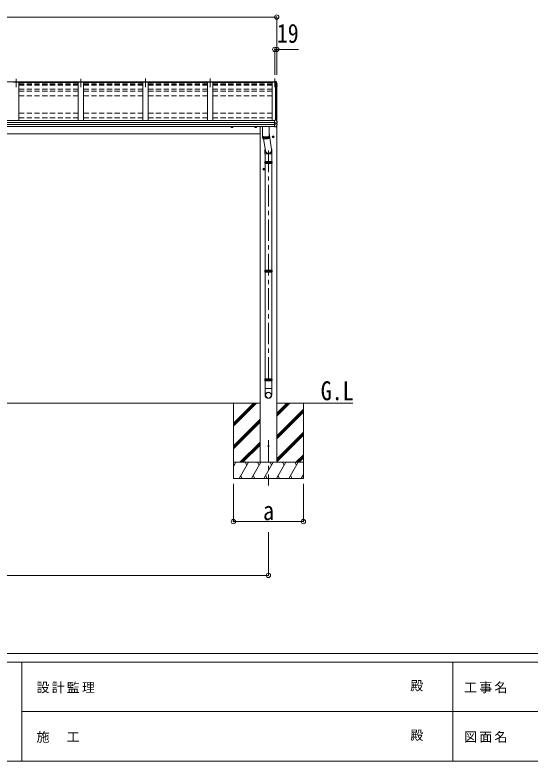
# Model space of a CAD drawing. Units: millimetres at full size, sheet at 1:40; details may follow other scales. Extents: x -11243 to 11243, y -7760 to 7760.
# Drawn here: x -4664 to 119, y -7760 to -830 of the extents above; entities that cross this region are included whole.
import ezdxf
from ezdxf.enums import TextEntityAlignment as Align

# ---------------------------------------------------------------- set-up
doc = ezdxf.new("R2010")
doc.units = ezdxf.units.MM
doc.header["$LTSCALE"] = 40
doc.header["$PDMODE"] = 32
doc.header["$PDSIZE"] = 40
doc.linetypes.add('CHAIN1', pattern=[8, 5, -1, 1, -1])
doc.linetypes.add('DASHED1', pattern=[1.8, 1.2, -0.6])
for name, color, linetype, lineweight in [('0-0_0', 7, 'Continuous', 9), ('0-1_本体', 5, 'CHAIN1', 9), ('0-3_ELV2', 4, 'Continuous', 9), ('0-6_OTH_LINE', 6, 'Continuous', 9), ('0-7_SHAPE', 4, 'Continuous', 9), ('0-9_OUTLINE', 7, 'Continuous', 9), ('F-0_240', 7, 'Continuous', 9)]:
    doc.layers.add(name, color=color, linetype=linetype, lineweight=lineweight)
doc.styles.add('ＭＳ ゴシック', font='')
doc.styles.get('ＭＳ ゴシック').set_extended_font_data('MS Gothic')

msp = doc.modelspace()

# ---------------------------------------------------------------- linework, layer by layer
at = {"layer": '0-0_0'}
for p, q in [((-2387.04, -4435.17), (-7516.04, -4435.17)), ((-2635.04, -4435.17), (-2635.04, -5135.17)), ((-2635.04, -4621.15), (-2449.06, -4435.17)), ((-2635.04, -4635.3), (-2434.92, -4435.17)), ((-2635.04, -4649.44), (-2420.78, -4435.17)), ((-2635.04, -4437.31), (-2632.91, -4435.17)), ((-1525.42, -4435.17), (-2233.04, -4435.17)), ((-2233.04, -4555.81), (-2112.41, -4435.17)), ((-2233.04, -4541.66), (-2126.55, -4435.17)), ((-2233.04, -4527.52), (-2140.69, -4435.17)), ((-2233.04, -4739.65), (-1985.04, -4491.65)), ((-1985.04, -4435.17), (-1985.04, -5135.17)), ((-2233.04, -4753.79), (-1985.04, -4505.8)), ((-2233.04, -4767.94), (-1985.04, -4519.94)), ((-2635.04, -4833.28), (-2387.04, -4585.29)), ((-2635.04, -4847.43), (-2387.04, -4599.43)), ((-2635.04, -4861.57), (-2387.04, -4613.57)), ((-2233.04, -4951.78), (-1985.04, -4703.79)), ((-2233.04, -4965.93), (-1985.04, -4717.93)), ((-2233.04, -4980.07), (-1985.04, -4732.07)), ((-2574.8, -4985.17), (-2387.04, -4797.42)), ((-2560.66, -4985.17), (-2387.04, -4811.56)), ((-2546.52, -4985.17), (-2387.04, -4825.7)), ((-2054.3, -4985.17), (-1985.04, -4915.92)), ((-1985.04, -4985.17), (-2635.04, -4985.17)), ((-2635.04, -5025.27), (-2611.89, -4985.17)), ((-2583.03, -5135.17), (-2496.42, -4985.17)), ((-2511.42, -5011.16), (-2526.43, -4985.17)), ((-2467.56, -5135.17), (-2380.95, -4985.17)), ((-2395.95, -5011.16), (-2410.95, -4985.17)), ((-2352.09, -5135.17), (-2265.48, -4985.17)), ((-2280.48, -5011.16), (-2295.48, -4985.17)), ((-2236.62, -5135.17), (-2150.01, -4985.17)), ((-2165.01, -5011.16), (-2180.01, -4985.17)), ((-2121.14, -5135.17), (-2034.54, -4985.17)), ((-2064.54, -4985.17), (-2049.54, -5011.16)), ((-2040.16, -4985.17), (-1985.04, -4930.06)), ((-2026.02, -4985.17), (-1985.04, -4944.2)), ((-2626.89, -5011.16), (-2635.04, -4997.04)), ((-2568.03, -5109.2), (-2553.03, -5135.17)), ((-2452.56, -5109.19), (-2437.56, -5135.17)), ((-2337.09, -5109.19), (-2322.09, -5135.17)), ((-2221.62, -5109.2), (-2206.62, -5135.17)), ((-2106.15, -5109.2), (-2091.15, -5135.17)), ((-2005.67, -5135.17), (-1985.04, -5099.44)), ((-1990.68, -5109.2), (-1985.04, -5118.95)), ((-2635.04, -5135.17), (-1985.04, -5135.17))]:
    msp.add_line(p, q, dxfattribs=at)
at = {"layer": '0-0_0', "linetype": 'DASHED1'}
msp.add_line((-2233.04, -4985.17), (-2387.04, -4985.17), dxfattribs=at)
at = {"layer": '0-1_本体'}
for p, q in [((-4651.54, -1422.19), (-4651.54, -1501.45)), ((-4051.54, -1422.19), (-4051.54, -1501.45)), ((-3451.54, -1421.8), (-3451.54, -1501.05)), ((-2851.54, -1421.8), (-2851.54, -1501.05)), ((-2251.54, -1421.8), (-2251.54, -1501.05)), ((-2310.04, -2089.27), (-2310.04, -4233.89)), ((-2310.04, -4779.23), (-2310.04, -5200.31))]:
    msp.add_line(p, q, dxfattribs=at)
at = {"layer": '0-3_ELV2'}
for p, q in [((-4626.54, -1453.35), (-4676.54, -1453.35)), ((-4626.54, -1453.35), (-4626.54, -1809.61)), ((-4026.54, -1453.35), (-4076.54, -1453.35)), ((-4076.54, -1453.35), (-4076.54, -1809.61)), ((-4026.54, -1453.35), (-4026.54, -1809.61)), ((-3426.54, -1453.35), (-3476.54, -1453.35)), ((-3476.54, -1453.35), (-3476.54, -1809.61)), ((-3426.54, -1453.35), (-3426.54, -1809.61)), ((-2826.54, -1453.35), (-2876.54, -1453.35)), ((-2876.54, -1453.35), (-2876.54, -1809.61)), ((-2826.54, -1453.35), (-2826.54, -1809.61)), ((-2239.66, -1453.35), (-2276.54, -1453.35)), ((-2276.54, -1453.35), (-2276.54, -1809.61)), ((-2254.54, -1447.21), (-2240.38, -1447.99)), ((-2254.54, -1450.07), (-2254.54, -1447.22)), ((-2251.54, -1450.07), (-2254.54, -1450.07)), ((-2251.54, -1450.07), (-2251.54, -1453.3)), ((-2251.54, -1453.35), (-2251.54, -1450.08)), ((-2251.54, -1452.32), (-2240.71, -1452.92)), ((-2240.71, -1453.3), (-2251.54, -1453.3)), ((-2245.24, -1807.04), (-2245.24, -1453.35)), ((-2240.71, -1452.92), (-2240.34, -1450.44)), ((-2240.71, -1452.92), (-2240.71, -1453.35)), ((-2240.56, -1453.13), (-2240.34, -1451.65)), ((-2239.37, -1453.2), (-2240.56, -1453.13)), ((-2232.54, -1471.91), (-2239.66, -1453.35)), ((-2239.54, -1453.67), (-2239.54, -1801.67)), ((-4626.54, -1458.75), (-4076.54, -1458.75)), ((-4026.54, -1458.75), (-3476.54, -1458.75)), ((-3426.54, -1458.75), (-2876.54, -1458.75)), ((-2826.54, -1458.75), (-2276.54, -1458.75)), ((-2232.54, -1471.91), (-2232.54, -1816.19)), ((-2232.54, -1472.94), (-2231.97, -1472.83)), ((-2232.54, -1473.29), (-2231.97, -1473.18)), ((-2231.12, -1474.54), (-2232.54, -1474.81)), ((-2232.54, -1486.59), (-2231.4, -1486.74)), ((-2232.54, -1490.61), (-2230.72, -1490.96)), ((-2231.69, -1492.3), (-2232.54, -1492.13)), ((-2230.07, -1469.24), (-2230.07, -1473.26)), ((-2229.71, -1487.86), (-2229.7, -1487.92)), ((-2229.67, -1488.19), (-2229.67, -1492.24)), ((-7648.54, -1809.61), (-2254.54, -1809.61)), ((-7648.54, -1829.14), (-2254.54, -1829.14)), ((-7648.54, -1830.04), (-2254.54, -1830.04)), ((-7648.54, -1847.28), (-2254.54, -1847.28)), ((-7648.54, -1849.25), (-2254.54, -1849.25)), ((-7648.54, -1867.27), (-2254.54, -1867.27)), ((-2387.04, -1867.27), (-2387.04, -4985.17)), ((-2254.54, -1870.06), (-2254.54, -1806.58)), ((-2254.54, -1831.9), (-2239.75, -1831.99)), ((-2254.54, -1845.76), (-2239.75, -1845.55)), ((-2254.54, -1870.06), (-2242.95, -1869.43)), ((-2242.16, -1868.97), (-2242.18, -1868.99)), ((-2238.09, -1831.9), (-2231.72, -1831.11)), ((-2237.54, -1831.83), (-2237.54, -1845.63)), ((-2237.54, -1839.62), (-2230.31, -1841.02)), ((-2233.04, -1854.68), (-2233.04, -4985.17)), ((-2232.54, -1831.21), (-2232.54, -1840.59)), ((-2230.84, -1830.97), (-2230.77, -1830.95)), ((-2230.84, -1830.97), (-2230.84, -1830.97)), ((-2229.97, -1829.97), (-2229.97, -1823.47)), ((-2229.5, -1848.53), (-2229.5, -1842)), ((-7516.04, -1935.17), (-2387.04, -1935.17))]:
    msp.add_line(p, q, dxfattribs=at)
at = {"layer": '0-3_ELV2', "linetype": 'DASHED1'}
for p, q in [((-4626.54, -1468.87), (-4076.54, -1468.87)), ((-4626.54, -1473.72), (-4076.54, -1473.72)), ((-4626.54, -1475.25), (-4076.54, -1475.25)), ((-4626.54, -1477.22), (-4076.54, -1477.22)), ((-4626.54, -1480.99), (-4076.54, -1480.99)), ((-4626.54, -1518.29), (-4076.54, -1518.29)), ((-4026.54, -1468.87), (-3476.54, -1468.87)), ((-4026.54, -1473.72), (-3476.54, -1473.72)), ((-4026.54, -1475.25), (-3476.54, -1475.25)), ((-4026.54, -1477.22), (-3476.54, -1477.22)), ((-4026.54, -1480.99), (-3476.54, -1480.99)), ((-4026.54, -1518.29), (-3476.54, -1518.29)), ((-3426.54, -1468.87), (-2876.54, -1468.87)), ((-3426.54, -1473.72), (-2876.54, -1473.72)), ((-3426.54, -1475.25), (-2876.54, -1475.25)), ((-3426.54, -1477.22), (-2876.54, -1477.22)), ((-3426.54, -1480.99), (-2876.54, -1480.99)), ((-3426.54, -1518.29), (-2876.54, -1518.29)), ((-2826.54, -1468.87), (-2276.54, -1468.87)), ((-2826.54, -1473.72), (-2276.54, -1473.72)), ((-2826.54, -1475.25), (-2276.54, -1475.25)), ((-2826.54, -1477.22), (-2276.54, -1477.22)), ((-2826.54, -1480.99), (-2276.54, -1480.99)), ((-2826.54, -1518.29), (-2276.54, -1518.29)), ((-4626.54, -1539.45), (-4076.54, -1539.45)), ((-4626.54, -1581.96), (-4076.54, -1581.96)), ((-4026.54, -1539.45), (-3476.54, -1539.45)), ((-4026.54, -1581.96), (-3476.54, -1581.96)), ((-3426.54, -1539.45), (-2876.54, -1539.45)), ((-3426.54, -1581.96), (-2876.54, -1581.96)), ((-2826.54, -1539.45), (-2276.54, -1539.45)), ((-2826.54, -1581.96), (-2276.54, -1581.96)), ((-4626.54, -1742.24), (-4076.54, -1742.24)), ((-4626.54, -1784.75), (-4076.54, -1784.75)), ((-4026.54, -1742.24), (-3476.54, -1742.24)), ((-4026.54, -1784.75), (-3476.54, -1784.75)), ((-3426.54, -1742.24), (-2876.54, -1742.24)), ((-3426.54, -1784.75), (-2876.54, -1784.75)), ((-2826.54, -1742.24), (-2276.54, -1742.24)), ((-2826.54, -1784.75), (-2276.54, -1784.75))]:
    msp.add_line(p, q, dxfattribs=at)
at = {"layer": '0-3_ELV2'}
for points in [[(-7651.54, -1453.35), (-7651.54, -1450.08), (-2251.54, -1450.08)], [(-2254.54, -1449.65), (-2240.34, -1450.44), (-2240.34, -1451.65), (-2239.22, -1451.71)], [(-2240.65, -1453.35), (-2240.56, -1452.79), (-2240.56, -1453.13)], [(-2237.74, -1449.2), (-2233.49, -1459.81), (-2230.14, -1468.75), (-2230.08, -1469.03), (-2230.07, -1469.09)], [(-2237.74, -1452.77), (-2236.74, -1455.26), (-2235.76, -1457.75), (-2234.79, -1460.25), (-2233.83, -1462.76), (-2232.89, -1465.27), (-2231.96, -1467.78), (-2231.04, -1470.3), (-2230.14, -1472.83)], [(-2229.84, -1492.88), (-2231.3, -1495.42), (-2232.54, -1497.55)], [(-2230.07, -1469.09), (-2230.07, -1469.19), (-2230.07, -1469.25)], [(-2229.7, -1487.87), (-2229.67, -1488.05), (-2229.67, -1488.18)], [(-2254.54, -1806.58), (-2240.54, -1807.27), (-2240.54, -1801.62), (-2238.78, -1801.71)], [(-2647.53, -1874.97), (-2654.03, -1871.22), (-2654.03, -1867.27)], [(-2647.53, -1874.97), (-2641.03, -1871.22), (-2641.03, -1867.27)], [(-2427.54, -1874.97), (-2434.04, -1871.22), (-2434.04, -1867.27)], [(-2427.54, -1874.97), (-2421.04, -1871.22), (-2421.04, -1867.27)], [(-2238.09, -1831.9), (-2238.34, -1831.93), (-2238.49, -1831.94)], [(-2237.9, -1802.33), (-2236.87, -1804.91), (-2235.85, -1807.5), (-2234.84, -1810.09), (-2233.85, -1812.69), (-2232.87, -1815.29), (-2231.91, -1817.9), (-2230.96, -1820.52), (-2230.03, -1823.14)], [(-2233.32, -1831.2), (-2232.08, -1831.15), (-2230.84, -1830.97)], [(-2230.03, -1823.14), (-2229.98, -1823.35), (-2229.97, -1823.47)], [(-2266.04, -1969.97), (-2272.54, -1966.22), (-2272.54, -1958.71), (-2266.04, -1954.96)], [(-2266.04, -1969.97), (-2259.54, -1966.22), (-2259.54, -1958.71), (-2266.04, -1954.96)], [(-2353.04, -2269.97), (-2359.54, -2266.22), (-2359.54, -2258.71), (-2353.04, -2254.96)], [(-2353.04, -2269.97), (-2346.54, -2266.22), (-2346.54, -2258.71), (-2353.04, -2254.96)]]:
    msp.add_lwpolyline(points, dxfattribs=at)
for centre, radius in [((-2266.04, -1962.46), 8.5), ((-2266.04, -1962.46), 7.7), ((-2266.04, -1962.46), 6.5), ((-2353.04, -2262.46), 8.5), ((-2353.04, -2262.46), 7.7), ((-2353.04, -2262.46), 6.5), ((-2310.04, -4835.17), 5)]:
    msp.add_circle(centre, radius, dxfattribs=at)
for centre, radius, start, end in [((-2239.96, -1450.57), 2.62, 31.83445, 99.24), ((-2239.38, -1453.5), 0.3, 21.99494, 87.04231), ((-2239.31, -1453.4), 1.7, 22.00225, 87.0423), ((-2701.48, -1639.76), 498.52, 19.56907, 21.95354), ((-2664.3, -1243.98), 499.04, 329.90411, 330.14673), ((-2664.3, -1244.33), 499.04, 329.90411, 330.14673), ((-2232.03, -1472.53), 0.3, 280.95393, 327.06409), ((-2232.03, -1472.88), 0.299, 280.88931, 19.51522), ((-2231.75, -1492.59), 0.299, 330.19129, 79.12168), ((-2231.42, -1489.07), 2.32, 60.30373, 87.34859), ((-2231.36, -1473.26), 1.3, 280.88938, 19.44863), ((-2230.97, -1488.14), 1.3, 10.02543, 80.23195), ((-2230.96, -1492.24), 1.3, 330.27138, 79.1216), ((-2238.83, -1802.71), 1, 22.05378, 87.04045), ((-2647.53, -1867.46), 8.5, 178.68472, 1.31528), ((-2647.53, -1867.46), 7.7, 178.54804, 1.45196), ((-2647.53, -1867.46), 6.5, 178.27976, 1.72024), ((-2427.54, -1867.46), 8.5, 178.68482, 1.31518), ((-2427.54, -1867.46), 7.7, 178.54815, 1.45185), ((-2427.54, -1867.46), 6.5, 178.27991, 1.72009), ((-2243.01, -1868.44), 1, 273.10735, 326.38063), ((-2624.44, -1614.83), 459.05, 326.38357, 329.32444), ((-2237.2, -1829.28), 16.37, 265.48312, 268.58725), ((-2230.97, -1829.97), 1, 281.45361, 0), ((-2230.5, -1842), 0.998, 0.05121, 79.086), ((-2230.5, -1848.53), 1, 329.32149, 0)]:
    msp.add_arc(centre, radius, start, end, dxfattribs=at)
for centre, major_axis, ratio, start_param, end_param in [((-2238.39, -1824.38), (-9.96, -2.12), 0.734427, 1.2806875, 1.4059912), ((-2238.39, -1853.16), (-9.97, 1.96), 0.736539, 4.8664216, 4.9917253), ((-2238.54, -1845.43), (-1, 0.195), 0.067217, 2.8005545, 3.1546872)]:
    msp.add_ellipse(centre, major_axis=major_axis, ratio=ratio, start_param=start_param, end_param=end_param, dxfattribs=at)
at = {"layer": '0-6_OTH_LINE'}
for p, q in [((-7670.54, -850.08), (-2232.54, -850.08)), ((-2232.54, -850.08), (-2232.54, -1385.55)), ((-2251.54, -1150.08), (-2251.54, -1385.55)), ((-2251.54, -1150.08), (-2232.54, -1150.08)), ((-2232.54, -1150.08), (-2232.54, -1385.55)), ((-2232.54, -1150.08), (-2032.32, -1150.08)), ((-2635.04, -5535.15), (-2635.04, -5185.17)), ((-1985.04, -5535.15), (-1985.04, -5185.17)), ((-2635.04, -5535.15), (-1985.04, -5535.15)), ((-2310.04, -6035.17), (-2310.04, -5635.17)), ((-7593.04, -6035.17), (-2310.04, -6035.17))]:
    msp.add_line(p, q, dxfattribs=at)
for p in [(-2232.54, -850.08), (-2251.54, -1150.08), (-2232.54, -1150.08), (-2635.04, -5535.15), (-1985.04, -5535.15), (-2310.04, -6035.17)]:
    msp.add_point(p, dxfattribs=at)
at = {"layer": '0-9_OUTLINE'}
for p, q in [((-2366.04, -1867.27), (-2366.04, -1955.37)), ((-2302.04, -1955.37), (-2302.04, -1867.27)), ((-2302.04, -1928.14), (-2280.39, -2081.37)), ((-2366.04, -1956.34), (-2366.04, -1971.8)), ((-2365.46, -1973.35), (-2365.46, -1957.89)), ((-2364.23, -1959.08), (-2364.23, -1974.54)), ((-2362.41, -1975.62), (-2362.41, -1960.17)), ((-2360.04, -1961.17), (-2360.04, -1976.62)), ((-2357.17, -1977.52), (-2357.17, -1962.06)), ((-2355.74, -1977.88), (-2338.4, -2093.02)), ((-2353.86, -1978.3), (-2353.86, -1962.84)), ((-2350.16, -1963.49), (-2350.16, -1978.95)), ((-2346.14, -1964), (-2346.14, -1979.46)), ((-2341.9, -1964.37), (-2341.9, -1979.82)), ((-2337.5, -1964.57), (-2337.5, -1980.02)), ((-2333.04, -1964.61), (-2333.04, -1980.07)), ((-2328.6, -1964.5), (-2328.6, -1979.95)), ((-2324.27, -1964.22), (-2324.27, -1979.68)), ((-2320.13, -1963.79), (-2320.13, -1979.25)), ((-2316.26, -1963.22), (-2316.26, -1978.68)), ((-2312.74, -1962.52), (-2312.74, -1977.97)), ((-2309.64, -1961.7), (-2309.64, -1977.15)), ((-2307.02, -1960.77), (-2307.02, -1976.23)), ((-2304.92, -1959.77), (-2304.92, -1975.23)), ((-2303.4, -1958.72), (-2303.4, -1974.18)), ((-2302.04, -1971.8), (-2302.04, -1956.34)), ((-2343.43, -2088.76), (-2343.43, -2120.35)), ((-2277.43, -2120.35), (-2343.43, -2120.35)), ((-2340.04, -2120.35), (-2340.04, -2191.22)), ((-2280.04, -2120.35), (-2280.04, -2191.22)), ((-2277.43, -2089.17), (-2277.43, -2120.35)), ((-2348.04, -2200.22), (-2272.04, -2200.22)), ((-2342.64, -2193.22), (-2277.44, -2193.22)), ((-2342.64, -2207.22), (-2277.44, -2207.22)), ((-2342.04, -2191.22), (-2278.04, -2191.22)), ((-2342.04, -2191.22), (-2342.04, -2193.22)), ((-2342.04, -2207.22), (-2342.04, -2209.22)), ((-2342.04, -2209.22), (-2278.04, -2209.22)), ((-2340.04, -2209.22), (-2340.04, -3201.19)), ((-2280.04, -2209.22), (-2280.04, -3201.19)), ((-2278.04, -2191.22), (-2278.04, -2193.22)), ((-2278.04, -2207.22), (-2278.04, -2209.22)), ((-2348.04, -3210.19), (-2272.04, -3210.19)), ((-2342.64, -3203.19), (-2277.44, -3203.19)), ((-2342.64, -3217.19), (-2277.44, -3217.19)), ((-2342.04, -3201.19), (-2278.04, -3201.19)), ((-2342.04, -3201.19), (-2342.04, -3203.19)), ((-2342.04, -3217.19), (-2342.04, -3219.19)), ((-2342.04, -3219.19), (-2278.04, -3219.19)), ((-2340.04, -3219.19), (-2340.04, -4211.16)), ((-2280.04, -3219.19), (-2280.04, -4211.16)), ((-2278.04, -3201.19), (-2278.04, -3203.19)), ((-2278.04, -3217.19), (-2278.04, -3219.19)), ((-2348.04, -4220.16), (-2272.04, -4220.16)), ((-2342.64, -4213.16), (-2277.44, -4213.16)), ((-2342.64, -4227.16), (-2277.44, -4227.16)), ((-2342.04, -4211.16), (-2278.04, -4211.16)), ((-2342.04, -4211.16), (-2342.04, -4213.16)), ((-2342.04, -4227.16), (-2342.04, -4229.16)), ((-2278.04, -4211.16), (-2278.04, -4213.16)), ((-2278.04, -4227.16), (-2278.04, -4229.16)), ((-2342.04, -4229.16), (-2278.04, -4229.16)), ((-2340.04, -4229.16), (-2340.04, -4300.16)), ((-2280.04, -4229.16), (-2280.04, -4300.16)), ((-2278.19, -4300.16), (-2341.89, -4300.16)), ((-2341.89, -4300.16), (-2341.89, -4359.43)), ((-2278.19, -4300.16), (-2278.19, -4359.43))]:
    msp.add_line(p, q, dxfattribs=at)
for points in [[(-2366.04, -1955.37), (-2366.04, -1955.51), (-2365.93, -1956.07), (-2365.67, -1956.63), (-2365.27, -1957.18), (-2364.73, -1957.72), (-2364.05, -1958.25), (-2363.23, -1958.77), (-2362.28, -1959.27), (-2361.2, -1959.76), (-2359.99, -1960.22), (-2358.67, -1960.66), (-2357.24, -1961.08), (-2355.69, -1961.47), (-2354.05, -1961.84), (-2352.32, -1962.17), (-2350.51, -1962.48), (-2348.62, -1962.75), (-2346.66, -1962.99), (-2344.65, -1963.19), (-2342.58, -1963.36), (-2340.48, -1963.49), (-2338.35, -1963.58), (-2336.2, -1963.64), (-2334.04, -1963.66)], [(-2365.99, -1955.86), (-2366, -1955.92), (-2366.04, -1956.48), (-2365.93, -1957.04), (-2365.67, -1957.6), (-2365.27, -1958.14), (-2364.73, -1958.69), (-2364.05, -1959.22), (-2363.23, -1959.74), (-2362.28, -1960.24), (-2361.2, -1960.72), (-2359.99, -1961.19), (-2358.67, -1961.63), (-2357.24, -1962.05), (-2355.69, -1962.44), (-2354.05, -1962.8), (-2352.32, -1963.14), (-2350.51, -1963.44), (-2348.62, -1963.71), (-2346.66, -1963.95), (-2344.65, -1964.16), (-2342.58, -1964.32), (-2340.48, -1964.45), (-2338.35, -1964.55), (-2336.2, -1964.6), (-2334.04, -1964.62)], [(-2366.04, -1971.8), (-2366.04, -1971.94), (-2365.93, -1972.49), (-2365.67, -1973.05), (-2365.27, -1973.6), (-2364.73, -1974.14), (-2364.05, -1974.67), (-2363.23, -1975.19), (-2362.28, -1975.69), (-2361.2, -1976.18), (-2359.99, -1976.64), (-2358.67, -1977.08), (-2357.24, -1977.5), (-2355.69, -1977.89), (-2354.05, -1978.26), (-2352.32, -1978.59), (-2350.51, -1978.9), (-2348.62, -1979.17), (-2346.66, -1979.41), (-2344.65, -1979.61), (-2342.58, -1979.78), (-2340.48, -1979.91), (-2338.35, -1980), (-2336.2, -1980.06), (-2334.04, -1980.08)], [(-2364.34, -1958.04), (-2363.89, -1958.51), (-2363.25, -1959.03), (-2362.48, -1959.54), (-2361.57, -1960.03), (-2360.53, -1960.51), (-2359.37, -1960.97), (-2358.09, -1961.4), (-2356.7, -1961.82), (-2355.2, -1962.2), (-2353.61, -1962.56), (-2351.92, -1962.9), (-2350.15, -1963.2), (-2348.3, -1963.46), (-2346.39, -1963.7), (-2344.42, -1963.9), (-2342.41, -1964.07), (-2340.35, -1964.2), (-2338.26, -1964.29), (-2336.16, -1964.35), (-2334.04, -1964.36)], [(-2334.04, -1963.66), (-2331.88, -1963.64), (-2329.73, -1963.58), (-2327.6, -1963.49), (-2325.5, -1963.36), (-2323.44, -1963.19), (-2321.42, -1962.99), (-2319.47, -1962.75), (-2317.58, -1962.48), (-2315.76, -1962.17), (-2314.03, -1961.84), (-2312.39, -1961.47), (-2310.85, -1961.08), (-2309.41, -1960.66), (-2308.09, -1960.22), (-2306.89, -1959.76), (-2305.8, -1959.27), (-2304.85, -1958.77), (-2304.03, -1958.25), (-2303.35, -1957.72), (-2302.81, -1957.18), (-2302.41, -1956.63), (-2302.16, -1956.07), (-2302.05, -1955.51), (-2302.04, -1955.37)], [(-2334.04, -1964.62), (-2331.88, -1964.6), (-2329.73, -1964.55), (-2327.6, -1964.45), (-2325.5, -1964.32), (-2323.44, -1964.16), (-2321.42, -1963.95), (-2319.47, -1963.71), (-2317.58, -1963.44), (-2315.76, -1963.14), (-2314.03, -1962.8), (-2312.39, -1962.44), (-2310.85, -1962.05), (-2309.41, -1961.63), (-2308.09, -1961.19), (-2306.89, -1960.72), (-2305.8, -1960.24), (-2304.85, -1959.74), (-2304.03, -1959.22), (-2303.35, -1958.69), (-2302.81, -1958.14), (-2302.41, -1957.6), (-2302.16, -1957.04), (-2302.05, -1956.48), (-2302.08, -1955.92), (-2302.1, -1955.86)], [(-2334.04, -1964.36), (-2331.93, -1964.35), (-2329.82, -1964.29), (-2327.73, -1964.2), (-2325.68, -1964.07), (-2323.66, -1963.9), (-2321.69, -1963.7), (-2319.78, -1963.46), (-2317.93, -1963.2), (-2316.16, -1962.9), (-2314.48, -1962.56), (-2312.88, -1962.2), (-2311.39, -1961.82), (-2309.99, -1961.4), (-2308.72, -1960.97), (-2307.55, -1960.51), (-2306.52, -1960.03), (-2305.61, -1959.54), (-2304.83, -1959.03), (-2304.19, -1958.51), (-2303.75, -1958.04)], [(-2334.04, -1980.08), (-2331.88, -1980.06), (-2329.73, -1980), (-2327.6, -1979.91), (-2325.5, -1979.78), (-2323.44, -1979.61), (-2321.42, -1979.41), (-2319.47, -1979.17), (-2317.58, -1978.9), (-2315.76, -1978.59), (-2314.03, -1978.26), (-2312.39, -1977.89), (-2310.85, -1977.5), (-2309.41, -1977.08), (-2308.09, -1976.64), (-2306.89, -1976.18), (-2305.8, -1975.69), (-2304.85, -1975.19), (-2304.03, -1974.67), (-2303.35, -1974.14), (-2302.81, -1973.6), (-2302.41, -1973.05), (-2302.16, -1972.49), (-2302.05, -1971.94), (-2302.04, -1971.8)]]:
    msp.add_lwpolyline(points, dxfattribs=at)
for centre, radius, start, end in [((-2315.79, -2200.22), 27.75, 165.38919, 194.61079), ((-2304.29, -2200.22), 27.75, 0, 14.61083), ((-2304.29, -2200.22), 27.75, 345.38917, 0), ((-2315.79, -3210.19), 27.75, 165.38919, 194.61079), ((-2304.29, -3210.19), 27.75, 0, 14.61083), ((-2304.29, -3210.19), 27.75, 345.38917, 0), ((-2315.79, -4220.16), 27.75, 165.38919, 194.61079), ((-2304.29, -4220.16), 27.75, 0, 14.61083), ((-2304.29, -4220.16), 27.75, 345.38917, 0), ((-2310.89, -4359.43), 31, 180, 270), ((-2309.19, -4359.43), 31, 270, 0)]:
    msp.add_arc(centre, radius, start, end, dxfattribs=at)
for centre, major_axis, ratio, start_param, end_param in [((-2310.43, -2085.67), (-33, -3.09), 0.972144, 5.8034438, 9.8593375), ((-2310.37, -2085.66), (-2.75, 29.4), 0.995638, 1.5707963, 4.7150999)]:
    msp.add_ellipse(centre, major_axis=major_axis, ratio=ratio, start_param=start_param, end_param=end_param, dxfattribs=at)
for major_axis in [(-28.29, 0), (-25.83, 0)]:
    msp.add_ellipse((-2310.04, -4362.25), major_axis=major_axis, ratio=0.996195, dxfattribs=at)
at = {"layer": 'F-0_240', "color": 5}
for p, q in [((-11242.74, -6760), (10677.26, -6760)), ((-11242.74, -6840), (7121.58, -6840)), ((-4598.42, -6840), (-4598.42, -7760)), ((-598.42, -6840), (-598.42, -7760)), ((-4598.42, -7300), (3601.58, -7300)), ((-11242.74, -7760), (10677.26, -7760))]:
    msp.add_line(p, q, dxfattribs=at)

# ---------------------------------------------------------------- texts
at = {"layer": '0-6_OTH_LINE', "color": 7, "style": 'ＭＳ ゴシック', "width": 0.85}
for s, p in [('19', (-2232.64, -1141.66)), ('a', (-2360.04, -5575.15))]:
    msp.add_text(s, height=176, dxfattribs=at).set_placement(p, align=Align.BOTTOM_LEFT)
at = {"layer": '0-7_SHAPE', "color": 7, "style": 'ＭＳ ゴシック', "width": 0.85}
msp.add_text('G.L', height=176, dxfattribs=at).set_placement((-1824.44, -4461.46), align=Align.BOTTOM_LEFT)
at = {"layer": 'F-0_240', "style": 'ＭＳ ゴシック'}
for p in [(-992.7, -7130), (-992.7, -7590)]:
    msp.add_text('殿', height=87.98, dxfattribs=at).set_placement(p, align=Align.BOTTOM_LEFT)
at = {"layer": 'F-0_240', "char_height": 87.98, "attachment_point": 7, "style": 'ＭＳ ゴシック'}
for s, insert in [('\\T1.17;設計監理', (-4463.32, -7130)), ('\\T1.17;工事名', (-492.95, -7130)), ('\\T1.17;施\u3000工', (-4463.32, -7590)), ('\\T1.17;図面名', (-492.95, -7590))]:
    msp.add_mtext(s, dxfattribs=dict(at, insert=insert))

doc.saveas('drawing.dxf')
